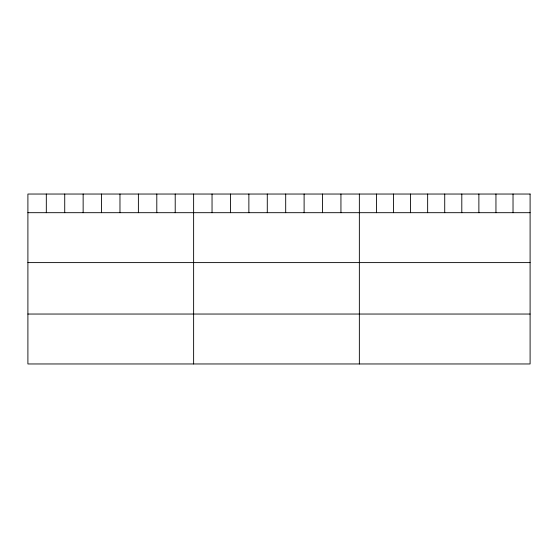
<?xml version="1.0" encoding="UTF-8"?>
<svg xmlns="http://www.w3.org/2000/svg" width="558" height="558" viewBox="0 0 558 558"><rect width="100%" height="100%" fill="white"/><g stroke="black" fill="none" stroke-linecap="round" stroke-linejoin="round"><path stroke-width="0.84" d="M27.9 212.689L530.1 212.689M27.9 262.609L530.1 262.609M27.9 314.042L530.1 314.042M513.025 194.038L513.025 212.689M495.95 194.038L495.95 212.689M478.876 194.038L478.876 212.689M461.801 194.038L461.801 212.689M444.726 194.038L444.726 212.689M427.651 194.038L427.651 212.689M410.576 194.038L410.576 212.689M393.502 194.038L393.502 212.689M376.427 194.038L376.427 212.689M359.352 194.038L359.352 363.962M340.938 194.038L340.938 212.689M322.524 194.038L322.524 212.689M304.11 194.038L304.11 212.689M285.696 194.038L285.696 212.689M267.282 194.038L267.282 212.689M248.868 194.038L248.868 212.689M230.454 194.038L230.454 212.689M212.04 194.038L212.04 212.689M193.626 194.038L193.626 363.962M175.212 194.038L175.212 212.689M156.798 194.038L156.798 212.689M138.384 194.038L138.384 212.689M119.97 194.038L119.97 212.689M101.556 194.038L101.556 212.689M83.142 194.038L83.142 212.689M64.728 194.038L64.728 212.689M46.314 194.038L46.314 212.689M530.1 194.038L27.9 194.038L27.9 363.962L530.1 363.962L530.1 194.038"/></g></svg>
